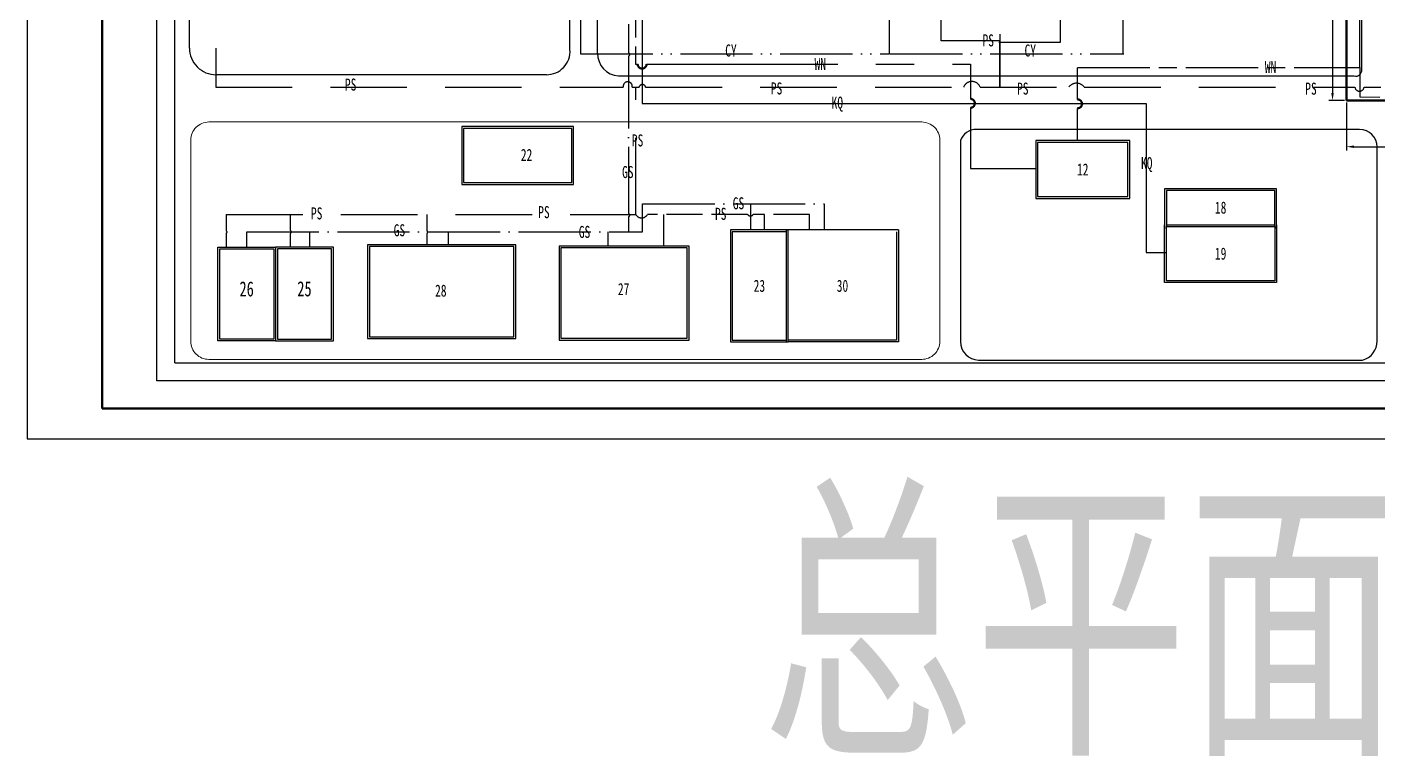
# Model space of a CAD drawing. Header units: millimetres. Extents: x 3398 to 10994, y -225 to 802.
# Drawn here: x 4839.2 to 5288, y -91.3 to 150.8 of the extents above; entities that cross this region are included whole.
import ezdxf

# ---------------------------------------------------------------- set-up
doc = ezdxf.new("R2010")
doc.units = ezdxf.units.MM
for name, pattern in [('ACAD_ISO02W100', [15, 12, -3]), ('ACAD_ISO04W100', [30, 24, -3, 0, -3]), ('ACAD_ISO05W100', [33, 24, -3, 0, -3, 0, -3]), ('ACAD_ISO08W100', [36, 24, -3, 6, -3]), ('CENTERX2', [101.6, 63.5, -12.7, 12.7, -12.7]), ('DASHEDX2', [38.1, 25.4, -12.7])]:
    doc.linetypes.add(name, pattern=pattern)
for name, color, linetype in [('厂区排水管线', 252, 'ACAD_ISO02W100'), ('厂区给水管', 150, 'ACAD_ISO04W100'), ('文字', 7, 'Continuous'), ('污水处理构筑物', 6, 'Continuous'), ('污泥处理构筑物', 3, 'Continuous'), ('绿地', 3, 'Continuous'), ('草地', 96, 'Continuous'), ('辅助构筑物和建筑物', 1, 'Continuous')]:
    doc.layers.add(name, color=color, linetype=linetype)
doc.layers.add('污泥管线', color=40, linetype='ACAD_ISO08W100', lineweight=50)
doc.styles.get("Standard").update_dxf_attribs({"font": 'txt', "bigfont": 'gbcbig.shx'})
doc.styles.add('长仿宋', font='simfang.ttf', dxfattribs={"width": 0.7, "height": 4})
doc.dimstyles.new('ISO-25', dxfattribs={"dimtxt": 2.5, "dimasz": 2.5, "dimexe": 1.25, "dimexo": 0.625, "dimtad": 1, "dimtxsty": 'Standard', "dimcen": 2.5, "dimadec": 0, "dimazin": 0, "dimtfac": 1, "dimtmove": 0, "dimatfit": 3, "dimfxl": 1, "dimarcsym": 0})

# ---------------------------------------------------------------- blocks, each defined once
blk = doc.blocks.new('*D24')
at = {"layer": 'Defpoints', "color": 0, "linetype": 'ByBlock', "transparency": 16777216}
for p in [(5277.55, 126.42), (5388.47, 126.42), (5388.47, 111.06)]:
    blk.add_point(p, dxfattribs=at)
at = {"layer": '厂区排水管线', "color": 0, "linetype": 'ByBlock', "lineweight": -2, "transparency": 16777216}
for p, q in [((5277.55, 125.8), (5277.55, 109.81)), ((5388.47, 125.8), (5388.47, 109.81)), ((5280.05, 111.06), (5385.97, 111.06))]:
    blk.add_line(p, q, dxfattribs=at)
at = {"layer": '厂区排水管线', "color": 0, "linetype": 'ByBlock', "transparency": 16777216}
for points in [[(5280.05, 111.48), (5280.05, 110.64), (5277.55, 111.06)], [(5385.97, 111.48), (5385.97, 110.64), (5388.47, 111.06)]]:
    blk.add_solid(points, dxfattribs=at)
at = {"layer": '厂区排水管线', "color": 0, "linetype": 'ByBlock', "transparency": 16777216, "insert": (5333.01, 113.14), "char_height": 2.5, "attachment_point": 5}
blk.add_mtext('110,92', dxfattribs=at)
blk = doc.blocks.new('*D47')
at = {"layer": 'Defpoints', "color": 0, "linetype": 'ByBlock', "transparency": 16777216}
for p in [(5277.55, 267.04), (5272.88, 126.42), (5277.55, 126.42)]:
    blk.add_point(p, dxfattribs=at)
at = {"layer": '厂区排水管线', "color": 0, "linetype": 'ByBlock', "lineweight": -2, "transparency": 16777216}
for p, q in [((5276.92, 267.04), (5271.63, 267.04)), ((5272.88, 264.54), (5272.88, 128.92)), ((5276.92, 126.42), (5271.63, 126.42))]:
    blk.add_line(p, q, dxfattribs=at)
at = {"layer": '厂区排水管线', "color": 0, "linetype": 'ByBlock', "transparency": 16777216}
for points in [[(5272.47, 264.54), (5273.3, 264.54), (5272.88, 267.04)], [(5272.47, 128.92), (5273.3, 128.92), (5272.88, 126.42)]]:
    blk.add_solid(points, dxfattribs=at)
at = {"layer": '厂区排水管线', "color": 0, "linetype": 'ByBlock', "transparency": 16777216, "insert": (5270.8, 196.73), "char_height": 2.5, "attachment_point": 5, "rotation": 90}
blk.add_mtext('140,61', dxfattribs=at)

msp = doc.modelspace()

# ---------------------------------------------------------------- linework, layer by layer
at = {"lineweight": -3}
for p, q in [((4839.151, 608.053), (4839.151, 14.053)), ((4839.151, 14.053), (5680.151, 14.053))]:
    msp.add_line(p, q, dxfattribs=at)
at = {"lineweight": 50}
for p, q in [((4864.151, 598.053), (4864.151, 24.053)), ((4864.151, 24.053), (5670.151, 24.053))]:
    msp.add_line(p, q, dxfattribs=at)
at = {"layer": '厂区排水管线', "color": 3, "linetype": 'ByBlock'}
for p, q in [((4893.113, 143.843), (4893.113, 499.503)), ((5019.53, 143.352), (5019.53, 497.424)), ((5028.646, 142.152), (5028.646, 479.542)), ((5282.662, 136.58), (5282.662, 476.745)), ((5028.646, 142.152), (5028.646, 142.152)), ((5011.743, 134.956), (4902.01, 134.956)), ((5035.706, 134.554), (5280.105, 134.554)), ((4888.292, 39.292), (5481.546, 39.292)), ((5487.546, 33.292), (4882.292, 33.292))]:
    msp.add_line(p, q, dxfattribs=at)
at = {"layer": '厂区排水管线', "color": 30, "linetype": 'ByBlock', "lineweight": 30}
for p, q in [((5043.531, 498.145), (5043.531, 125.446)), ((5043.531, 125.446), (5210.963, 125.446)), ((5210.963, 125.446), (5210.963, 75.878)), ((5210.963, 75.878), (5217.402, 75.878))]:
    msp.add_line(p, q, dxfattribs=at)
at = {"layer": '厂区排水管线', "color": 5, "linetype": 'ByBlock', "lineweight": 50}
for p in [(5277.546, 267.128), (5388.469, 126.425)]:
    msp.add_line(p, (5277.546, 126.425), dxfattribs=at)
at = {"layer": '厂区排水管线', "linetype": 'DASHEDX2'}
for p, q in [((5162.348, 262.773), (5162.348, 130.876)), ((4901.888, 181.923), (4901.888, 130.876)), ((4901.888, 130.876), (5037.235, 130.876)), ((5040.23, 130.876), (5042.508, 130.876)), ((5041.389, 88.56), (5041.389, 130.876)), ((5044.681, 130.876), (5150.352, 130.876)), ((5155.788, 130.876), (5185.258, 130.876)), ((5190.408, 130.876), (5280.32, 130.876)), ((5283.373, 130.876), (5288.96, 130.876)), ((4905.337, 88.56), (5041.389, 88.56))]:
    msp.add_line(p, q, dxfattribs=at)
at = {"layer": '厂区排水管线', "color": 40, "linetype": 'ACAD_ISO08W100', "lineweight": 30}
for p, q in [((5041.289, 243.327), (5041.279, 138.861)), ((5041.285, 138.844), (5041.285, 138.508)), ((5188.164, 137.329), (5281.941, 137.329)), ((5281.912, 137.379), (5281.912, 127.575)), ((5152.569, 103.781), (5174.301, 103.781))]:
    msp.add_line(p, q, dxfattribs=at)
at = {"layer": '厂区排水管线', "color": 5, "linetype": 'ACAD_ISO04W100', "lineweight": -3}
for p, q in [((5038.955, 242.116), (5038.955, 142.271)), ((5038.956, 141.142), (5038.955, 88.902)), ((5038.955, 87.772), (5038.955, 82.666))]:
    msp.add_line(p, q, dxfattribs=at)
at = {"layer": '厂区排水管线', "color": 0, "linetype": 'ACAD_ISO05W100', "lineweight": -3}
for p, q in [((5023.027, 192.648), (5023.027, 141.892)), ((5125.68, 141.892), (5125.68, 153.369)), ((5203.307, 141.892), (5203.307, 153.369)), ((5023.027, 141.892), (5125.68, 141.892)), ((5125.935, 141.892), (5203.563, 141.892))]:
    msp.add_line(p, q, dxfattribs=at)
at = {"layer": '厂区排水管线', "linetype": 'DASHEDX2', "lineweight": -3}
for p, q in [((5142.911, 146.183), (5142.911, 153.276)), ((5182.533, 145.809), (5182.533, 154.396)), ((5162.348, 146.183), (5142.911, 146.183)), ((5161.974, 145.809), (5182.533, 145.809)), ((5162.348, 130.876), (5162.348, 146.183))]:
    msp.add_line(p, q, dxfattribs=at)
at = {"layer": '厂区排水管线', "color": 40, "linetype": 'CENTERX2', "lineweight": 30}
for p, q in [((5041.285, 138.508), (5042.007, 138.508)), ((5044.986, 138.508), (5152.569, 138.432)), ((5152.569, 138.432), (5152.569, 126.963)), ((5188.182, 126.785), (5188.182, 137.214)), ((5281.912, 127.575), (5288.566, 127.572)), ((5152.569, 123.984), (5152.569, 103.781)), ((5188.182, 113.098), (5188.182, 123.806))]:
    msp.add_line(p, q, dxfattribs=at)
at = {"layer": '厂区排水管线', "color": 3, "linetype": 'ByBlock', "lineweight": -2}
for p, q in [((5281.887, 116.798), (5154.558, 116.798)), ((5149.257, 113.08), (5149.257, 46.337)), ((5287.709, 46.508), (5287.709, 110.983)), ((5155.317, 40.187), (5282.899, 40.187))]:
    msp.add_line(p, q, dxfattribs=at)
at = {"layer": '厂区排水管线'}
for p, q in [((4905.337, 88.56), (4905.337, 83.081)), ((4926.539, 88.56), (4926.539, 83.388)), ((4971.955, 88.56), (4971.955, 83.238)), ((5078.569, 88.563), (5045.254, 88.496)), ((5050.597, 88.507), (5050.597, 78.041)), ((5099.121, 88.56), (5080.419, 88.56)), ((5084.003, 88.56), (5084.003, 83.42)), ((5099.121, 83.42), (5099.121, 88.56)), ((4905.337, 82.334), (4905.337, 77.729)), ((4926.539, 82.083), (4926.539, 77.729)), ((4971.955, 82.087), (4971.955, 78.497))]:
    msp.add_line(p, q, dxfattribs=at)
at = {"layer": '厂区排水管线', "color": 3, "linetype": 'ByBlock'}
for centre, radius, start, end in [((4901.999, 143.843), 8.887, 180, 270.06738), ((5011.743, 142.766), 7.809, 270, 4.30897), ((5036.265, 142.152), 7.619, 180, 265.79027), ((5280.581, 136.58), 2.081, 256.77192, 360)]:
    msp.add_arc(centre, radius, start, end, dxfattribs=at)
at = {"layer": '厂区排水管线', "color": 5, "linetype": 'ACAD_ISO04W100', "lineweight": -3}
for centre, start, end in [((5038.848, 141.706), 280.83673, 79.34803), ((5038.847, 88.337), 280.74435, 79.25565)]:
    msp.add_arc(centre, 0.575, start, end, dxfattribs=at)
at = {"layer": '厂区排水管线', "linetype": 'DASHEDX2'}
for centre, radius, start, end in [((5038.733, 131.118), 1.517, 350.8229, 189.1771), ((5043.595, 130.582), 1.125, 15.14549, 164.85451), ((5153.07, 129.824), 2.914, 21.14775, 158.85225), ((5187.833, 128.892), 3.251, 37.6141, 142.3859), ((5281.846, 131.038), 1.535, 186.07976, 353.92024)]:
    msp.add_arc(centre, radius, start, end, dxfattribs=at)
at = {"layer": '厂区排水管线', "color": 3, "linetype": 'ByBlock', "lineweight": -2}
for centre, radius, start, end in [((5154.558, 111.161), 5.637, 90, 160.09628), ((5281.887, 110.976), 5.822, 0.06735, 90), ((5155.407, 46.337), 6.15, 180, 269.16057), ((5281.151, 46.508), 6.559, 285.46548, 360)]:
    msp.add_arc(centre, radius, start, end, dxfattribs=at)
at = {"layer": '厂区排水管线'}
for centre, radius, start, end in [((5043.34, 89.634), 2.227, 208.8334, 329.26702), ((5079.495, 89.149), 1.096, 212.33259, 327.52425), ((4905.236, 82.708), 0.387, 285.10961, 74.89039), ((4926.173, 82.736), 0.748, 299.26813, 60.73187), ((4971.589, 82.662), 0.681, 302.41396, 57.58604)]:
    msp.add_arc(centre, radius, start, end, dxfattribs=at)
at = {"layer": '厂区给水管'}
for p, q in [((5043.621, 82.731), (5043.621, 92.081)), ((5043.621, 92.081), (5104.011, 92.081)), ((5079.538, 92.081), (5079.538, 83.42)), ((5104.011, 92.081), (5104.011, 83.42)), ((4912.157, 77.729), (4912.157, 82.731)), ((4912.157, 82.731), (5043.621, 82.731)), ((4932.953, 82.731), (4932.953, 77.729)), ((4979.118, 82.731), (4979.118, 78.497)), ((5032.141, 82.731), (5032.141, 78.041))]:
    msp.add_line(p, q, dxfattribs=at)
at = {"layer": '污水处理构筑物', "lineweight": -2}
for points in [[(5254.31, 83.922), (5254.31, 97.122), (5217.11, 97.122), (5217.11, 83.922)], [(5254.31, 85.122), (5254.31, 65.922), (5217.11, 65.922), (5217.11, 85.122)], [(5217.71, 85.122), (5253.71, 85.122)]]:
    msp.add_lwpolyline(points, dxfattribs=at)
for points in [[(5217.71, 84.522), (5253.71, 84.522), (5253.71, 96.522), (5217.71, 96.522)], [(5217.71, 84.522), (5253.71, 84.522), (5253.71, 66.522), (5217.71, 66.522)]]:
    msp.add_lwpolyline(points, close=True, dxfattribs=at)
at = {"layer": '污泥处理构筑物', "lineweight": -2}
for points in [[(5174.301, 93.898), (5205.501, 93.898), (5205.501, 113.098), (5174.301, 113.098)], [(5174.901, 94.498), (5204.901, 94.498), (5204.901, 112.498), (5174.901, 112.498)]]:
    msp.add_lwpolyline(points, close=True, dxfattribs=at)
at = {"layer": '污泥管线', "lineweight": 30}
msp.add_line((5281.926, 137.214), (5281.926, 241.354), dxfattribs=at)
at = {"layer": '污泥管线'}
for centre, start, end in [((5043.497, 138.508), 180, 0), ((5152.569, 125.474), 270, 90), ((5188.182, 125.295), 270, 90)]:
    msp.add_arc(centre, 1.49, start, end, dxfattribs=at)
at = {"layer": '绿地', "color": 3, "lineweight": -3}
msp.add_line((4882.292, 33.292), (4882.292, 525.201), dxfattribs=at)
at = {"layer": '绿地', "lineweight": -3}
msp.add_line((4888.292, 39.292), (4888.292, 519.201), dxfattribs=at)
at = {"layer": '草地', "color": 3, "lineweight": 9}
msp.add_lwpolyline([(4893.572, 46.411, 0.4142136), (4899.572, 40.411), (5136.407, 40.411, 0.4142136), (5142.407, 46.411), (5142.407, 113.272, 0.4142136), (5136.407, 119.272), (4899.572, 119.272, 0.4142136), (4893.572, 113.272)], format="xyb", close=True, dxfattribs=at)
at = {"layer": '辅助构筑物和建筑物', "lineweight": -2}
for p, q in [((5091.472, 46.22), (5091.472, 83.42)), ((5092.072, 46.82), (5092.072, 82.82)), ((5128.072, 82.82), (5128.072, 46.82)), ((5128.672, 83.42), (5128.672, 46.22)), ((5128.672, 46.22), (5109.472, 46.22)), ((5128.072, 46.82), (5110.072, 46.82))]:
    msp.add_line(p, q, dxfattribs=at)
at = {"layer": '辅助构筑物和建筑物'}
for p, q in [((5128.672, 83.42), (5092.072, 83.42)), ((5110.072, 46.82), (5092.072, 46.82)), ((5109.472, 46.22), (5092.072, 46.22))]:
    msp.add_line(p, q, dxfattribs=at)
at = {"layer": '辅助构筑物和建筑物', "lineweight": -2}
for points in [[(5020.759, 98.537), (5020.759, 117.737), (4983.559, 117.737), (4983.559, 98.537)], [(5020.159, 99.137), (5020.159, 117.137), (4984.159, 117.137), (4984.159, 99.137)], [(5072.872, 46.22), (5092.072, 46.22), (5092.072, 83.42), (5072.872, 83.42)], [(5073.472, 46.82), (5091.472, 46.82), (5091.472, 82.82), (5073.472, 82.82)], [(4902.557, 77.729), (4921.757, 77.729), (4921.757, 46.529), (4902.557, 46.529)], [(4903.157, 77.129), (4921.157, 77.129), (4921.157, 47.129), (4903.157, 47.129)], [(4921.757, 46.529), (4940.957, 46.529), (4940.957, 77.729), (4921.757, 77.729)], [(4922.357, 47.129), (4940.357, 47.129), (4940.357, 77.129), (4922.357, 77.129)], [(4952.311, 78.497), (4952.311, 47.297), (5001.511, 47.297), (5001.511, 78.497)], [(4952.911, 77.897), (4952.911, 47.897), (5000.911, 47.897), (5000.911, 77.897)], [(5015.915, 78.041), (5015.915, 46.841), (5059.115, 46.841), (5059.115, 78.041)], [(5016.515, 77.441), (5016.515, 47.441), (5058.515, 47.441), (5058.515, 77.441)]]:
    msp.add_lwpolyline(points, close=True, dxfattribs=at)

# ---------------------------------------------------------------- texts
at = {"char_height": 4, "attachment_point": 5, "style": '长仿宋'}
for s, insert, width in [('12', (5189.901, 103.498), 30), ('18', (5235.71, 90.822), 36), ('19', (5235.71, 75.522), 36)]:
    msp.add_mtext(s, dxfattribs=dict(at, insert=insert, width=width))
at = {"layer": '厂区排水管线', "color": 0, "linetype": 'ACAD_ISO05W100', "lineweight": -3, "char_height": 4, "attachment_point": 1, "style": '长仿宋'}
for s, width, insert in [('CY', 7.64964, (5071.111, 145.027)), ('CY', 7.92259, (5170.557, 145.027)), ('GS', 8.20997, (5036.845, 104.648)), ('GS', 8.20997, (5073.621, 94.268)), ('GS', 8.20997, (4960.966, 85.307)), ('GS', 8.20997, (5022.475, 84.752))]:
    msp.add_mtext_dynamic_manual_height_columns(s, width=width, gutter_width=20, heights=[0], dxfattribs=dict(at, insert=insert))
at = {"layer": '厂区排水管线', "color": 40, "linetype": 'ACAD_ISO08W100', "lineweight": 30, "insert": (5083.341, -9.263), "char_height": 73.9992, "attachment_point": 1, "style": '长仿宋'}
msp.add_mtext_dynamic_manual_height_columns('总平面图', width=310.60186, gutter_width=20, heights=[0], dxfattribs=at)
at = {"layer": '文字', "attachment_point": 1, "style": '长仿宋'}
for s, insert, char_height, width in [('PS', (5156.589, 148.387), 4, 10.77679), ('WN', (5100.787, 140.562), 4, 10.77679), ('WN', (5250.381, 139.561), 4, 10.77679), ('PS', (4944.767, 133.702), 4, 10.77679), ('PS', (5086.278, 132.428), 4, 10.77679), ('PS', (5168.068, 132.372), 4, 10.77679), ('PS', (5263.814, 132.351), 4, 10.77679), ('KQ', (5106.455, 127.693), 4, 10.77679), ('PS', (5040.107, 115.155), 4, 10.77679), ('22', (5003.212, 110.343), 4, 0.98258), ('KQ', (5209.248, 107.617), 4, 10.77679), ('PS', (4933.476, 90.911), 4, 10.77679), ('PS', (5008.989, 91.326), 4, 10.77679), ('PS', (5067.714, 90.769), 4, 10.77679), ('26', (4909.747, 66.323), 5, 0.98258), ('25', (4928.947, 66.367), 5, 1.29371), ('28', (4974.729, 65.254), 4, 0.98258), ('27', (5035.463, 65.763), 4, 0.98258)]:
    msp.add_mtext(s, dxfattribs=dict(at, insert=insert, char_height=char_height, width=width))
at = {"layer": '辅助构筑物和建筑物', "char_height": 4, "attachment_point": 5, "style": '长仿宋'}
for s, insert, width in [('{\\C7;23}', (5082.472, 64.82), 18), ('{\\C7;30}', (5110.072, 64.82), 36)]:
    msp.add_mtext(s, dxfattribs=dict(at, insert=insert, width=width))

# ---------------------------------------------------------------- dimensions: what is measured, and where the dimension line sits
at = {"layer": '厂区排水管线', "color": 5, "linetype": 'ByBlock'}
for p1, p2, distance, picture, middle in [((5277.546, 267.036), (5277.546, 126.425), -4.663, '*D47', (5270.8, 196.73)), ((5277.546, 126.425), (5388.469, 126.425), -15.364, '*D24', (5333.007, 113.144))]:
    dim = msp.add_aligned_dim(p1=p1, p2=p2, distance=distance, dimstyle='ISO-25', dxfattribs=at)
    dim.commit()
    dim.dimension.update_dxf_attribs({"geometry": picture, "text_midpoint": middle})

doc.saveas('drawing.dxf')
